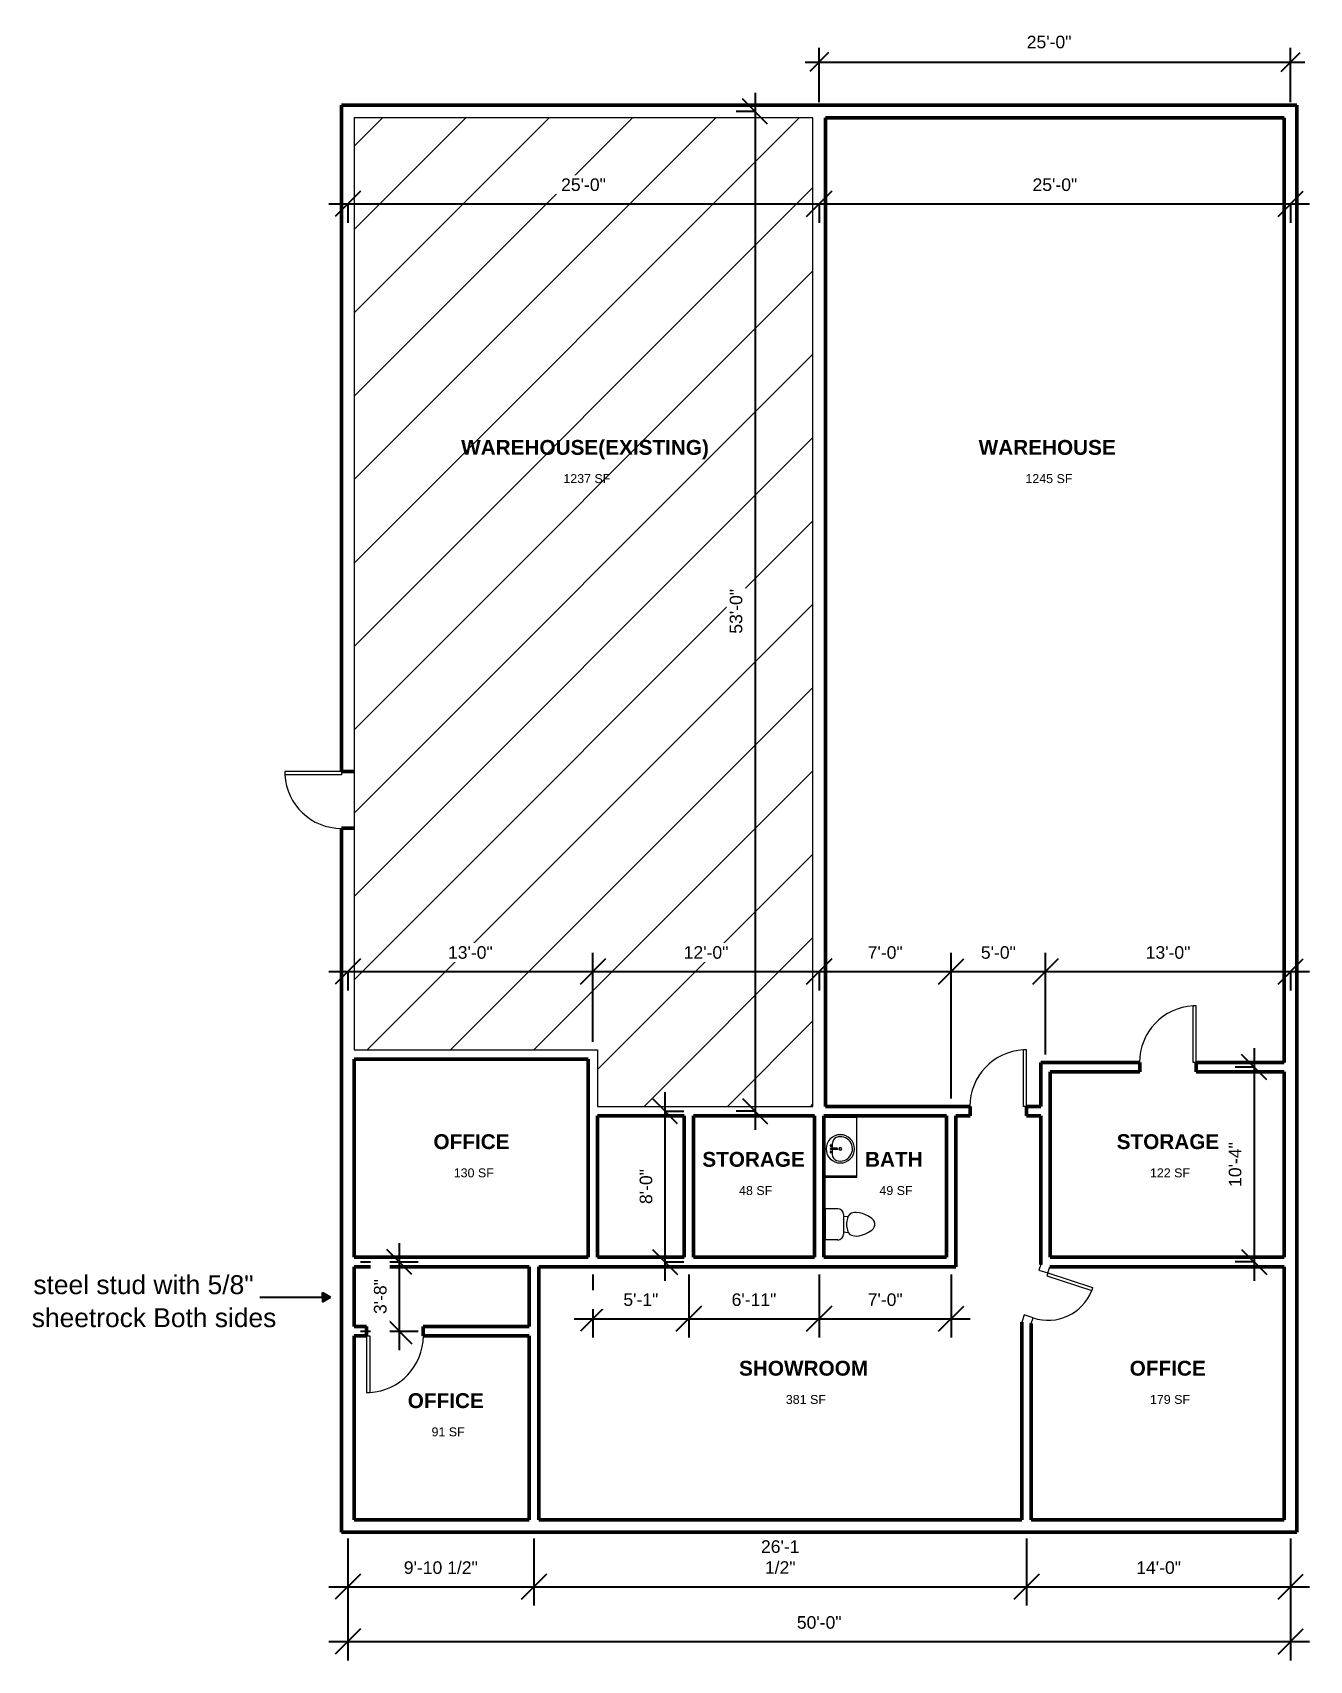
# Model space of a CAD drawing. Header units: inches. Extents: x -1597 to 5492, y -569 to 966.
# Drawn here: x 4679 to 5492, y -533 to 503 of the extents above; entities that cross this region are included whole.
import ezdxf

# ---------------------------------------------------------------- set-up
doc = ezdxf.new("R2010")
doc.units = ezdxf.units.IN
doc.header["$MEASUREMENT"] = 0
for name, color, linetype, lineweight in [('A-ANNO-DIMS', 211, 'Continuous', 9), ('A-AREA-IDEN', 2, 'Continuous', 9), ('A-DETL-GENF', 92, 'Continuous', 9), ('A-DETL-THIN', 151, 'Continuous', 9), ('A-DOOR', 31, 'Continuous', 13), ('A-WALL', 113, 'Continuous', 13), ('G-ANNO-TEXT', 231, 'Continuous', 9), ('P-SANR-FIXT', 6, 'Continuous', 9), ('Q-CASE', 31, 'Continuous', 9)]:
    doc.layers.add(name, color=color, linetype=linetype, lineweight=lineweight)
doc.styles.add('Arial', font='arial.ttf', dxfattribs={"height": 8})
doc.styles.add('Arial_1', font='arial.ttf', dxfattribs={"height": 7.559055})
doc.styles.add('Arial_2', font='arial.ttf', dxfattribs={"height": 16})
doc.styles.add('Arial_B', font='arialbd.ttf', dxfattribs={"height": 12.598425})
doc.dimstyles.new('Linear_-_3_32__Arial', dxfattribs={"dimscale": 12, "dimtxt": 8.162075, "dimasz": 1.333333, "dimexe": 1, "dimexo": 0.666667, "dimgap": 0.666667, "dimtad": 1, "dimdec": 5, "dimrnd": 0.03125, "dimzin": 1, "dimdsep": 46, "dimlunit": 4, "dimtxsty": 'Arial', "dimblk1": 'OBLIQUE', "dimblk2": 'OBLIQUE', "dimsah": 1, "dimcen": 0.09, "dimdle": 1, "dimazin": 0, "dimtfac": 1, "dimtdec": 4, "dimtix": 1, "dimtmove": 0, "dimatfit": 3, "dimfxl": 1, "dimtvp": 1, "dimtfill": 1, "dimfrac": 2, "dimtolj": 1, "dimtzin": 0, "dimarcsym": 2})
doc.dimstyles.new('Linear_-_3_32__Arial_1', dxfattribs={"dimscale": 12, "dimtxt": 6.121556, "dimasz": 1, "dimexe": 0.75, "dimexo": 0.5, "dimgap": 0.5, "dimtad": 1, "dimdec": 5, "dimrnd": 0.03125, "dimzin": 1, "dimdsep": 46, "dimlunit": 4, "dimtxsty": 'Arial', "dimblk1": 'OBLIQUE', "dimblk2": 'OBLIQUE', "dimsah": 1, "dimcen": 0.09, "dimdle": 0.75, "dimazin": 0, "dimtfac": 1, "dimtdec": 4, "dimtix": 1, "dimtmove": 1, "dimatfit": 3, "dimfxl": 1, "dimtvp": 1, "dimtfill": 1, "dimfrac": 2, "dimtolj": 1, "dimtzin": 0, "dimarcsym": 2})

# ---------------------------------------------------------------- blocks, each defined once
blk = doc.blocks.new('Single-Flush - 36_ x 84_-356575-FloorPlan')
at = {"layer": 'A-DOOR', "lineweight": 20}
for p, q in [((16, 3), (16, 39)), ((18, 39), (16, 39)), ((18, 3), (18, 39)), ((18, 3), (16, 3))]:
    blk.add_line(p, q, dxfattribs=at)
at = {"layer": 'A-DOOR', "lineweight": 9}
blk.add_arc((18, 3), 36.1, 93.1789, 180, dxfattribs=at)
blk = doc.blocks.new('Single-Flush - 36_ x 84_-357202-FloorPlan')
at = {"layer": 'A-DOOR', "lineweight": 20}
for p, q in [((16, 4), (16, 40)), ((18, 40), (16, 40)), ((18, 4), (18, 40)), ((18, 4), (16, 4))]:
    blk.add_line(p, q, dxfattribs=at)
at = {"layer": 'A-DOOR', "lineweight": 9}
blk.add_arc((18, 4), 36.1, 93.1789, 180, dxfattribs=at)
blk = doc.blocks.new('TR_Countertop_w_sink_4838 - 21_ Deep-361769-FloorPlan')
at = {"layer": 'Q-CASE'}
for p, q in [((-4.9, 24), (-43.9, 24)), ((-43.9, 24), (-43.9, 3)), ((-43.2, 3.7), (-43.2, 24)), ((-5.7, 3.7), (-5.7, 24)), ((-4.9, 3), (-4.9, 24)), ((-43.9, 3.7), (-4.9, 3.7))]:
    blk.add_line(p, q, dxfattribs=at)
blk = doc.blocks.new('Sink-Round-Variable - 7_ Deep-361737-FloorPlan')
at = {"layer": 'P-SANR-FIXT'}
for p, q in [((3.4, 8.6), (0.3, 8.6)), ((3.4, 5.4), (3.4, 9.4)), ((4.2, 5.4), (4.2, 9.4)), ((4.2, 8.4), (7.4, 8.4))]:
    blk.add_line(p, q, dxfattribs=at)
for centre, radius, start, end in [((3.8, 3.4), 9, 90, 270), ((3.8, 3.4), 9, 270, 90), ((3.8, 3.4), 7.75, 161.8687, 20.0296), ((0.3, 4.6), 4, 90, 163.1077), ((1.8, 9.4), 0.5, 360, 180), ((1.8, 9.4), 0.5, 180, 0), ((3.8, 3.4), 0.875, 90, 270), ((3.8, 9.4), 0.375, 0, 180), ((3.8, 5.4), 0.375, 180, 360), ((3.8, 3.4), 0.875, 270, 90), ((5.8, 9.4), 0.5, 360, 180), ((5.8, 9.4), 0.5, 180, 360), ((7.4, 4.4), 4, 24.4314, 90)]:
    blk.add_arc(centre, radius, start, end, dxfattribs=at)
blk = doc.blocks.new('ADA_Tank_Toilet_4266 - Toilet-Domestic-3D-363849-FloorPlan')
at = {"layer": 'P-SANR-FIXT'}
for p, q in [((-10, 19.5), (10, 19.5)), ((-10, 11.7), (-10, 19.5)), ((10, 19.5), (10, 11.7)), ((-7.4, 1), (-7.5, 0)), ((-7.5, 0), (-7.3, -2)), ((-7.2, 2), (-7.4, 1)), ((-7, 3), (-7.2, 2)), ((-6.4, 4), (-7, 3)), ((-5.2, 5), (-6.4, 4)), ((6.2, 8), (-6.3, 8)), ((-4.9, 8), (-5.2, 5)), ((-3.8, 5.5), (-5.2, 5)), ((-1, 6), (-3.8, 5.5)), ((1, 6), (-1, 6)), ((3.8, 5.5), (1, 6)), ((5.2, 5), (3.8, 5.5)), ((4.9, 8), (5.2, 5)), ((6.4, 4), (5.2, 5)), ((7, 3), (6.4, 4)), ((7.2, 2), (7, 3)), ((7.4, 1), (7.2, 2)), ((7.3, -2), (7.5, 0)), ((7.5, 0), (7.4, 1)), ((-7.3, -2), (-6.8, -4)), ((-6.8, -4), (-6.1, -6)), ((-6.1, -6), (-5.1, -8)), ((-5.1, -8), (-3.7, -10)), ((-3.7, -10), (-2.7, -11)), ((2.7, -11), (3.7, -10)), ((3.7, -10), (5.1, -8)), ((5.1, -8), (6.1, -6)), ((6.1, -6), (6.8, -4)), ((6.8, -4), (7.3, -2)), ((-2.7, -11), (-1.9, -11.5)), ((-1.9, -11.5), (-0.5, -12)), ((-0.5, -12), (0.5, -12)), ((0.5, -12), (1.9, -11.5)), ((1.9, -11.5), (2.7, -11))]:
    blk.add_line(p, q, dxfattribs=at)
for centre, start, end in [((-6.3, 11.7), 180, 270), ((6.2, 11.7), 270, 360)]:
    blk.add_arc(centre, 3.73, start, end, dxfattribs=at)
blk = doc.blocks.new('_Oblique')
at = {"color": 0, "linetype": 'ByBlock', "lineweight": -2}
blk.add_line((-0.5, -0.5), (0.5, 0.5), dxfattribs=at)
blk = doc.blocks.new('*D69')
at = {"layer": 'A-ANNO-DIMS', "color": 0, "lineweight": -2, "transparency": 16777216}
for p, q in [((4880, -455.6), (4880, -498.2)), ((4998.5, -455.6), (4998.5, -498.2)), ((4868, -486.2), (5010.5, -486.2))]:
    blk.add_line(p, q, dxfattribs=at)
at = {"layer": 'Defpoints', "color": 0, "transparency": 16777216}
for p in [(4880, -447.6), (4998.5, -447.6), (4998.5, -486.2)]:
    blk.add_point(p, dxfattribs=at)
at = {"layer": 'A-ANNO-DIMS', "color": 0, "lineweight": -2, "transparency": 16777216, "xscale": 16, "yscale": 16, "zscale": 16, "rotation": 180}
blk.add_blockref('_Oblique', (4880, -486.2), dxfattribs=at)
at = {"layer": 'A-ANNO-DIMS', "color": 0, "lineweight": -2, "transparency": 16777216, "xscale": 16, "yscale": 16, "zscale": 16}
blk.add_blockref('_Oblique', (4998.5, -486.2), dxfattribs=at)
at = {"layer": 'A-ANNO-DIMS', "color": 0, "transparency": 16777216, "insert": (4939.2, -474.1), "char_height": 8, "width": 63.89, "attachment_point": 5, "style": 'Arial', "bg_fill": 3, "box_fill_scale": 1.25, "bg_fill_color": 256, "bg_fill_true_color": 13158600, "bg_fill_transparency": 0}
blk.add_mtext('\\A1;9\'-10 1/2"', dxfattribs=at)
blk = doc.blocks.new('*D70')
at = {"layer": 'A-ANNO-DIMS', "color": 0, "lineweight": -2, "transparency": 16777216}
for p, q in [((5036, -139.6), (5036, -82.8)), ((4868, -94.8), (5048, -94.8)), ((4880, -94.3), (4880, -106.8))]:
    blk.add_line(p, q, dxfattribs=at)
at = {"layer": 'Defpoints', "color": 0, "transparency": 16777216}
for p in [(4880, -86.3), (5036, -94.8), (5036, -147.6)]:
    blk.add_point(p, dxfattribs=at)
at = {"layer": 'A-ANNO-DIMS', "color": 0, "lineweight": -2, "transparency": 16777216, "xscale": 16, "yscale": 16, "zscale": 16, "rotation": 180}
blk.add_blockref('_Oblique', (4880, -94.8), dxfattribs=at)
at = {"layer": 'A-ANNO-DIMS', "color": 0, "lineweight": -2, "transparency": 16777216, "xscale": 16, "yscale": 16, "zscale": 16}
blk.add_blockref('_Oblique', (5036, -94.8), dxfattribs=at)
at = {"layer": 'A-ANNO-DIMS', "color": 0, "transparency": 16777216, "insert": (4958, -82.7), "char_height": 8, "width": 41.589, "attachment_point": 5, "style": 'Arial', "bg_fill": 3, "box_fill_scale": 1.25, "bg_fill_color": 256, "bg_fill_true_color": 13158600, "bg_fill_transparency": 0}
blk.add_mtext('\\A1;13\'-0"', dxfattribs=at)
blk = doc.blocks.new('*D71')
at = {"layer": 'A-ANNO-DIMS', "color": 0, "lineweight": -2, "transparency": 16777216}
for p, q in [((5081.9, -291.6), (5081.9, -171.6)), ((5081.4, -183.6), (5093.9, -183.6)), ((5081.4, -279.6), (5093.9, -279.6))]:
    blk.add_line(p, q, dxfattribs=at)
at = {"layer": 'Defpoints', "color": 0, "transparency": 16777216}
for p in [(5073.4, -183.6), (5081.9, -183.6), (5073.4, -279.6)]:
    blk.add_point(p, dxfattribs=at)
at = {"layer": 'A-ANNO-DIMS', "color": 0, "lineweight": -2, "transparency": 16777216, "xscale": 16, "yscale": 16, "zscale": 16}
for p, rotation in [((5081.9, -183.6), 90), ((5081.9, -279.6), 270)]:
    blk.add_blockref('_Oblique', p, dxfattribs=dict(at, rotation=rotation))
at = {"layer": 'A-ANNO-DIMS', "color": 0, "transparency": 16777216, "insert": (5069.8, -231.6), "char_height": 8, "width": 41.589, "attachment_point": 5, "rotation": 90, "style": 'Arial', "bg_fill": 3, "box_fill_scale": 1.25, "bg_fill_color": 256, "bg_fill_true_color": 13158600, "bg_fill_transparency": 0}
blk.add_mtext('\\A1;8\'-0"', dxfattribs=at)
blk = doc.blocks.new('*D72')
at = {"layer": 'A-ANNO-DIMS', "color": 0, "lineweight": -2, "transparency": 16777216}
for p, q in [((5324, -147.6), (5324, -82.8)), ((5312, -94.8), (5492, -94.8)), ((5480, -94.3), (5480, -106.8))]:
    blk.add_line(p, q, dxfattribs=at)
at = {"layer": 'Defpoints', "color": 0, "transparency": 16777216}
for p in [(5480, -86.3), (5480, -94.8), (5324, -155.6)]:
    blk.add_point(p, dxfattribs=at)
at = {"layer": 'A-ANNO-DIMS', "color": 0, "lineweight": -2, "transparency": 16777216, "xscale": 16, "yscale": 16, "zscale": 16, "rotation": 180}
blk.add_blockref('_Oblique', (5324, -94.8), dxfattribs=at)
at = {"layer": 'A-ANNO-DIMS', "color": 0, "lineweight": -2, "transparency": 16777216, "xscale": 16, "yscale": 16, "zscale": 16}
blk.add_blockref('_Oblique', (5480, -94.8), dxfattribs=at)
at = {"layer": 'A-ANNO-DIMS', "color": 0, "transparency": 16777216, "insert": (5402, -82.7), "char_height": 8, "width": 41.589, "attachment_point": 5, "style": 'Arial', "bg_fill": 3, "box_fill_scale": 1.25, "bg_fill_color": 256, "bg_fill_true_color": 13158600, "bg_fill_transparency": 0}
blk.add_mtext('\\A1;13\'-0"', dxfattribs=at)
blk = doc.blocks.new('*D73')
at = {"layer": 'A-ANNO-DIMS', "color": 0, "lineweight": -2, "transparency": 16777216}
for p, q in [((5312, -455.6), (5312, -498.2)), ((5480, -455.6), (5480, -498.2)), ((5300, -486.2), (5492, -486.2))]:
    blk.add_line(p, q, dxfattribs=at)
at = {"layer": 'Defpoints', "color": 0, "transparency": 16777216}
for p in [(5312, -447.6), (5480, -447.6), (5480, -486.2)]:
    blk.add_point(p, dxfattribs=at)
at = {"layer": 'A-ANNO-DIMS', "color": 0, "lineweight": -2, "transparency": 16777216, "xscale": 16, "yscale": 16, "zscale": 16, "rotation": 180}
blk.add_blockref('_Oblique', (5312, -486.2), dxfattribs=at)
at = {"layer": 'A-ANNO-DIMS', "color": 0, "lineweight": -2, "transparency": 16777216, "xscale": 16, "yscale": 16, "zscale": 16}
blk.add_blockref('_Oblique', (5480, -486.2), dxfattribs=at)
at = {"layer": 'A-ANNO-DIMS', "color": 0, "transparency": 16777216, "insert": (5396, -474.1), "char_height": 8, "width": 34.205, "attachment_point": 5, "style": 'Arial', "bg_fill": 3, "box_fill_scale": 1.25, "bg_fill_color": 256, "bg_fill_true_color": 13158600, "bg_fill_transparency": 0}
blk.add_mtext('\\A1;14\'-0"', dxfattribs=at)
blk = doc.blocks.new('*D74')
at = {"layer": 'A-ANNO-DIMS', "color": 0, "lineweight": -2, "transparency": 16777216}
for p, q in [((4868, 393.7), (5192, 393.7)), ((4880, 394.2), (4880, 381.7)), ((5180, 394.2), (5180, 381.7))]:
    blk.add_line(p, q, dxfattribs=at)
at = {"layer": 'Defpoints', "color": 0, "transparency": 16777216}
for p in [(4880, 402.2), (5180, 402.2), (5180, 393.7)]:
    blk.add_point(p, dxfattribs=at)
at = {"layer": 'A-ANNO-DIMS', "color": 0, "lineweight": -2, "transparency": 16777216, "xscale": 16, "yscale": 16, "zscale": 16, "rotation": 180}
blk.add_blockref('_Oblique', (4880, 393.7), dxfattribs=at)
at = {"layer": 'A-ANNO-DIMS', "color": 0, "lineweight": -2, "transparency": 16777216, "xscale": 16, "yscale": 16, "zscale": 16}
blk.add_blockref('_Oblique', (5180, 393.7), dxfattribs=at)
at = {"layer": 'A-ANNO-DIMS', "color": 0, "transparency": 16777216, "insert": (5030, 405.8), "char_height": 8, "width": 41.589, "attachment_point": 5, "style": 'Arial', "bg_fill": 3, "box_fill_scale": 1.25, "bg_fill_color": 256, "bg_fill_true_color": 13158600, "bg_fill_transparency": 0}
blk.add_mtext('\\A1;25\'-0"', dxfattribs=at)
blk = doc.blocks.new('*D75')
at = {"layer": 'A-ANNO-DIMS', "color": 0, "lineweight": -2, "transparency": 16777216}
for p, q in [((5168, 393.7), (5492, 393.7)), ((5180, 394.2), (5180, 381.7)), ((5480, 394.2), (5480, 381.7))]:
    blk.add_line(p, q, dxfattribs=at)
at = {"layer": 'Defpoints', "color": 0, "transparency": 16777216}
for p in [(5180, 402.2), (5480, 402.2), (5480, 393.7)]:
    blk.add_point(p, dxfattribs=at)
at = {"layer": 'A-ANNO-DIMS', "color": 0, "lineweight": -2, "transparency": 16777216, "xscale": 16, "yscale": 16, "zscale": 16, "rotation": 180}
blk.add_blockref('_Oblique', (5180, 393.7), dxfattribs=at)
at = {"layer": 'A-ANNO-DIMS', "color": 0, "lineweight": -2, "transparency": 16777216, "xscale": 16, "yscale": 16, "zscale": 16}
blk.add_blockref('_Oblique', (5480, 393.7), dxfattribs=at)
at = {"layer": 'A-ANNO-DIMS', "color": 0, "transparency": 16777216, "insert": (5330, 405.8), "char_height": 8, "width": 41.589, "attachment_point": 5, "style": 'Arial', "bg_fill": 3, "box_fill_scale": 1.25, "bg_fill_color": 256, "bg_fill_true_color": 13158600, "bg_fill_transparency": 0}
blk.add_mtext('\\A1;25\'-0"', dxfattribs=at)
blk = doc.blocks.new('*D76')
at = {"layer": 'A-ANNO-DIMS', "color": 0, "lineweight": -2, "transparency": 16777216}
for p, q in [((5139.2, 464.4), (5139.2, -195.6)), ((5139.6, 452.4), (5127.2, 452.4)), ((5139.6, -183.6), (5127.2, -183.6))]:
    blk.add_line(p, q, dxfattribs=at)
at = {"layer": 'Defpoints', "color": 0, "transparency": 16777216}
for p in [(5147.6, 452.4), (5139.2, -183.6), (5147.6, -183.6)]:
    blk.add_point(p, dxfattribs=at)
at = {"layer": 'A-ANNO-DIMS', "color": 0, "lineweight": -2, "transparency": 16777216, "xscale": 16, "yscale": 16, "zscale": 16}
for p, rotation in [((5139.2, 452.4), 90), ((5139.2, -183.6), 270)]:
    blk.add_blockref('_Oblique', p, dxfattribs=dict(at, rotation=rotation))
at = {"layer": 'A-ANNO-DIMS', "color": 0, "transparency": 16777216, "insert": (5127.1, 134.4), "char_height": 8, "width": 41.589, "attachment_point": 5, "rotation": 90, "style": 'Arial', "bg_fill": 3, "box_fill_scale": 1.25, "bg_fill_color": 256, "bg_fill_true_color": 13158600, "bg_fill_transparency": 0}
blk.add_mtext('\\A1;53\'-0"', dxfattribs=at)
blk = doc.blocks.new('*D77')
at = {"layer": 'A-ANNO-DIMS', "color": 0, "lineweight": -2, "transparency": 16777216}
for p, q in [((4880, -455.6), (4880, -533.1)), ((5480, -455.6), (5480, -533.1)), ((4868, -521.1), (5492, -521.1))]:
    blk.add_line(p, q, dxfattribs=at)
at = {"layer": 'Defpoints', "color": 0, "transparency": 16777216}
for p in [(4880, -447.6), (5480, -447.6), (5480, -521.1)]:
    blk.add_point(p, dxfattribs=at)
at = {"layer": 'A-ANNO-DIMS', "color": 0, "lineweight": -2, "transparency": 16777216, "xscale": 16, "yscale": 16, "zscale": 16, "rotation": 180}
blk.add_blockref('_Oblique', (4880, -521.1), dxfattribs=at)
at = {"layer": 'A-ANNO-DIMS', "color": 0, "lineweight": -2, "transparency": 16777216, "xscale": 16, "yscale": 16, "zscale": 16}
blk.add_blockref('_Oblique', (5480, -521.1), dxfattribs=at)
at = {"layer": 'A-ANNO-DIMS', "color": 0, "transparency": 16777216, "insert": (5180, -509), "char_height": 8, "width": 41.589, "attachment_point": 5, "style": 'Arial', "bg_fill": 3, "box_fill_scale": 1.25, "bg_fill_color": 256, "bg_fill_true_color": 13158600, "bg_fill_transparency": 0}
blk.add_mtext('\\A1;50\'-0"', dxfattribs=at)
blk = doc.blocks.new('*D78')
at = {"layer": 'A-ANNO-DIMS', "color": 0, "lineweight": -2, "transparency": 16777216}
for p, q in [((5264, -175.6), (5264, -82.8)), ((5324, -147.6), (5324, -82.8)), ((5252, -94.8), (5336, -94.8))]:
    blk.add_line(p, q, dxfattribs=at)
at = {"layer": 'Defpoints', "color": 0, "transparency": 16777216}
for p in [(5324, -94.8), (5324, -155.6), (5264, -183.6)]:
    blk.add_point(p, dxfattribs=at)
at = {"layer": 'A-ANNO-DIMS', "color": 0, "lineweight": -2, "transparency": 16777216, "xscale": 16, "yscale": 16, "zscale": 16, "rotation": 180}
blk.add_blockref('_Oblique', (5264, -94.8), dxfattribs=at)
at = {"layer": 'A-ANNO-DIMS', "color": 0, "lineweight": -2, "transparency": 16777216, "xscale": 16, "yscale": 16, "zscale": 16}
blk.add_blockref('_Oblique', (5324, -94.8), dxfattribs=at)
at = {"layer": 'A-ANNO-DIMS', "color": 0, "transparency": 16777216, "insert": (5294, -82.7), "char_height": 8, "width": 41.589, "attachment_point": 5, "style": 'Arial', "bg_fill": 3, "box_fill_scale": 1.25, "bg_fill_color": 256, "bg_fill_true_color": 13158600, "bg_fill_transparency": 0}
blk.add_mtext('\\A1;5\'-0"', dxfattribs=at)
blk = doc.blocks.new('*D79')
at = {"layer": 'A-ANNO-DIMS', "color": 0, "lineweight": -2, "transparency": 16777216}
for p, q in [((5456.8, -143.6), (5456.8, -291.6)), ((5457.3, -155.6), (5444.8, -155.6)), ((5457.3, -279.6), (5444.8, -279.6))]:
    blk.add_line(p, q, dxfattribs=at)
at = {"layer": 'Defpoints', "color": 0, "transparency": 16777216}
for p in [(5465.3, -155.6), (5456.8, -279.6), (5465.3, -279.6)]:
    blk.add_point(p, dxfattribs=at)
at = {"layer": 'A-ANNO-DIMS', "color": 0, "lineweight": -2, "transparency": 16777216, "xscale": 16, "yscale": 16, "zscale": 16}
for p, rotation in [((5456.8, -155.6), 90), ((5456.8, -279.6), 270)]:
    blk.add_blockref('_Oblique', p, dxfattribs=dict(at, rotation=rotation))
at = {"layer": 'A-ANNO-DIMS', "color": 0, "transparency": 16777216, "insert": (5444.7, -217.6), "char_height": 8, "width": 41.589, "attachment_point": 5, "rotation": 90, "style": 'Arial', "bg_fill": 3, "box_fill_scale": 1.25, "bg_fill_color": 256, "bg_fill_true_color": 13158600, "bg_fill_transparency": 0}
blk.add_mtext('\\A1;10\'-4"', dxfattribs=at)
blk = doc.blocks.new('*D80')
at = {"layer": 'A-ANNO-DIMS', "color": 0, "lineweight": -2, "transparency": 16777216}
for p, q in [((4998.5, -455.6), (4998.5, -498.2)), ((5312, -455.6), (5312, -498.2)), ((4986.5, -486.2), (5324, -486.2))]:
    blk.add_line(p, q, dxfattribs=at)
at = {"layer": 'Defpoints', "color": 0, "transparency": 16777216}
for p in [(4998.5, -447.6), (5312, -447.6), (5312, -486.2)]:
    blk.add_point(p, dxfattribs=at)
at = {"layer": 'A-ANNO-DIMS', "color": 0, "lineweight": -2, "transparency": 16777216, "xscale": 16, "yscale": 16, "zscale": 16, "rotation": 180}
blk.add_blockref('_Oblique', (4998.5, -486.2), dxfattribs=at)
at = {"layer": 'A-ANNO-DIMS', "color": 0, "lineweight": -2, "transparency": 16777216, "xscale": 16, "yscale": 16, "zscale": 16}
blk.add_blockref('_Oblique', (5312, -486.2), dxfattribs=at)
at = {"layer": 'A-ANNO-DIMS', "color": 0, "transparency": 16777216, "insert": (5155.2, -467.4), "char_height": 8, "width": 41.589, "attachment_point": 5, "style": 'Arial', "bg_fill": 3, "box_fill_scale": 1.25, "bg_fill_color": 256, "bg_fill_true_color": 13158600, "bg_fill_transparency": 0}
blk.add_mtext('\\A1;26\'-1 1/2"', dxfattribs=at)
blk = doc.blocks.new('*D81')
at = {"layer": 'A-ANNO-DIMS', "color": 0, "lineweight": -2, "transparency": 16777216}
for p, q in [((4912.8, -267.6), (4912.8, -335.6)), ((4888, -279.6), (4924.8, -279.6)), ((4888, -323.6), (4924.8, -323.6))]:
    blk.add_line(p, q, dxfattribs=at)
at = {"layer": 'Defpoints', "color": 0, "transparency": 16777216}
for p in [(4880, -279.6), (4880, -323.6), (4912.8, -323.6)]:
    blk.add_point(p, dxfattribs=at)
at = {"layer": 'A-ANNO-DIMS', "color": 0, "lineweight": -2, "transparency": 16777216, "xscale": 16, "yscale": 16, "zscale": 16}
for p, rotation in [((4912.8, -279.6), 90), ((4912.8, -323.6), 270)]:
    blk.add_blockref('_Oblique', p, dxfattribs=dict(at, rotation=rotation))
at = {"layer": 'A-ANNO-DIMS', "color": 0, "transparency": 16777216, "insert": (4900.7, -301.6), "char_height": 8, "width": 41.589, "attachment_point": 5, "rotation": 90, "style": 'Arial', "bg_fill": 3, "box_fill_scale": 1.25, "bg_fill_color": 256, "bg_fill_true_color": 13158600, "bg_fill_transparency": 0}
blk.add_mtext('\\A1;3\'-8"', dxfattribs=at)
blk = doc.blocks.new('*D82')
at = {"layer": 'A-ANNO-DIMS', "color": 0, "lineweight": -2, "transparency": 16777216}
for p, q in [((5180, 458.4), (5180, 492.9)), ((5480, 458.4), (5480, 492.9)), ((5171, 483.9), (5489, 483.9))]:
    blk.add_line(p, q, dxfattribs=at)
at = {"layer": 'Defpoints', "color": 0, "transparency": 16777216}
for p in [(5480, 483.9), (5180, 452.4), (5480, 452.4)]:
    blk.add_point(p, dxfattribs=at)
at = {"layer": 'A-ANNO-DIMS', "color": 0, "lineweight": -2, "transparency": 16777216, "xscale": 12, "yscale": 12, "zscale": 12, "rotation": 180}
blk.add_blockref('_Oblique', (5180, 483.9), dxfattribs=at)
at = {"layer": 'A-ANNO-DIMS', "color": 0, "lineweight": -2, "transparency": 16777216, "xscale": 12, "yscale": 12, "zscale": 12}
blk.add_blockref('_Oblique', (5480, 483.9), dxfattribs=at)
at = {"layer": 'A-ANNO-DIMS', "color": 0, "transparency": 16777216, "insert": (5326.3, 496.6), "char_height": 8, "width": 34.205, "attachment_point": 5, "line_spacing_factor": 0.941778, "style": 'Arial', "bg_fill": 3, "box_fill_scale": 1.25, "bg_fill_color": 256, "bg_fill_true_color": 13158600, "bg_fill_transparency": 0}
blk.add_mtext('\\A1;25\'-0"', dxfattribs=at)
blk = doc.blocks.new('*D83')
at = {"layer": 'A-ANNO-DIMS', "color": 0, "lineweight": -2, "transparency": 16777216}
for p, q in [((5036, -139.6), (5036, -82.8)), ((5024, -94.8), (5192, -94.8)), ((5180, -94.3), (5180, -106.8))]:
    blk.add_line(p, q, dxfattribs=at)
at = {"layer": 'Defpoints', "color": 0, "transparency": 16777216}
for p in [(5180, -86.3), (5180, -94.8), (5036, -147.6)]:
    blk.add_point(p, dxfattribs=at)
at = {"layer": 'A-ANNO-DIMS', "color": 0, "lineweight": -2, "transparency": 16777216, "xscale": 16, "yscale": 16, "zscale": 16, "rotation": 180}
blk.add_blockref('_Oblique', (5036, -94.8), dxfattribs=at)
at = {"layer": 'A-ANNO-DIMS', "color": 0, "lineweight": -2, "transparency": 16777216, "xscale": 16, "yscale": 16, "zscale": 16}
blk.add_blockref('_Oblique', (5180, -94.8), dxfattribs=at)
at = {"layer": 'A-ANNO-DIMS', "color": 0, "transparency": 16777216, "insert": (5108, -82.7), "char_height": 8, "width": 41.589, "attachment_point": 5, "style": 'Arial', "bg_fill": 3, "box_fill_scale": 1.25, "bg_fill_color": 256, "bg_fill_true_color": 13158600, "bg_fill_transparency": 0}
blk.add_mtext('\\A1;12\'-0"', dxfattribs=at)
blk = doc.blocks.new('*D84')
at = {"layer": 'A-ANNO-DIMS', "color": 0, "lineweight": -2, "transparency": 16777216}
for p, q in [((5264, -175.6), (5264, -82.8)), ((5168, -94.8), (5276, -94.8)), ((5180, -94.3), (5180, -106.8))]:
    blk.add_line(p, q, dxfattribs=at)
at = {"layer": 'Defpoints', "color": 0, "transparency": 16777216}
for p in [(5180, -86.3), (5264, -94.8), (5264, -183.6)]:
    blk.add_point(p, dxfattribs=at)
at = {"layer": 'A-ANNO-DIMS', "color": 0, "lineweight": -2, "transparency": 16777216, "xscale": 16, "yscale": 16, "zscale": 16, "rotation": 180}
blk.add_blockref('_Oblique', (5180, -94.8), dxfattribs=at)
at = {"layer": 'A-ANNO-DIMS', "color": 0, "lineweight": -2, "transparency": 16777216, "xscale": 16, "yscale": 16, "zscale": 16}
blk.add_blockref('_Oblique', (5264, -94.8), dxfattribs=at)
at = {"layer": 'A-ANNO-DIMS', "color": 0, "transparency": 16777216, "insert": (5222, -82.7), "char_height": 8, "width": 41.589, "attachment_point": 5, "style": 'Arial', "bg_fill": 3, "box_fill_scale": 1.25, "bg_fill_color": 256, "bg_fill_true_color": 13158600, "bg_fill_transparency": 0}
blk.add_mtext('\\A1;7\'-0"', dxfattribs=at)
blk = doc.blocks.new('*D85')
at = {"layer": 'A-ANNO-DIMS', "color": 0, "lineweight": -2, "transparency": 16777216}
for p, q in [((5036, -287.6), (5036, -327.7)), ((5097, -287.6), (5097, -327.7)), ((5024, -315.7), (5109, -315.7))]:
    blk.add_line(p, q, dxfattribs=at)
at = {"layer": 'Defpoints', "color": 0, "transparency": 16777216}
for p in [(5036, -279.6), (5097, -279.6), (5097, -315.7)]:
    blk.add_point(p, dxfattribs=at)
at = {"layer": 'A-ANNO-DIMS', "color": 0, "lineweight": -2, "transparency": 16777216, "xscale": 16, "yscale": 16, "zscale": 16, "rotation": 180}
blk.add_blockref('_Oblique', (5036, -315.7), dxfattribs=at)
at = {"layer": 'A-ANNO-DIMS', "color": 0, "lineweight": -2, "transparency": 16777216, "xscale": 16, "yscale": 16, "zscale": 16}
blk.add_blockref('_Oblique', (5097, -315.7), dxfattribs=at)
at = {"layer": 'A-ANNO-DIMS', "color": 0, "transparency": 16777216, "insert": (5066.5, -303.6), "char_height": 8, "width": 63.89, "attachment_point": 5, "style": 'Arial', "bg_fill": 3, "box_fill_scale": 1.25, "bg_fill_color": 256, "bg_fill_true_color": 13158600, "bg_fill_transparency": 0}
blk.add_mtext('\\A1;5\'-1"', dxfattribs=at)
blk = doc.blocks.new('*D86')
at = {"layer": 'A-ANNO-DIMS', "color": 0, "lineweight": -2, "transparency": 16777216}
for p, q in [((5097, -287.6), (5097, -327.7)), ((5180, -287.6), (5180, -327.7)), ((5085, -315.7), (5192, -315.7))]:
    blk.add_line(p, q, dxfattribs=at)
at = {"layer": 'Defpoints', "color": 0, "transparency": 16777216}
for p in [(5097, -279.6), (5180, -279.6), (5180, -315.7)]:
    blk.add_point(p, dxfattribs=at)
at = {"layer": 'A-ANNO-DIMS', "color": 0, "lineweight": -2, "transparency": 16777216, "xscale": 16, "yscale": 16, "zscale": 16, "rotation": 180}
blk.add_blockref('_Oblique', (5097, -315.7), dxfattribs=at)
at = {"layer": 'A-ANNO-DIMS', "color": 0, "lineweight": -2, "transparency": 16777216, "xscale": 16, "yscale": 16, "zscale": 16}
blk.add_blockref('_Oblique', (5180, -315.7), dxfattribs=at)
at = {"layer": 'A-ANNO-DIMS', "color": 0, "transparency": 16777216, "insert": (5138.5, -303.6), "char_height": 8, "width": 41.589, "attachment_point": 5, "style": 'Arial', "bg_fill": 3, "box_fill_scale": 1.25, "bg_fill_color": 256, "bg_fill_true_color": 13158600, "bg_fill_transparency": 0}
blk.add_mtext('\\A1;6\'-11"', dxfattribs=at)
blk = doc.blocks.new('*D87')
at = {"layer": 'A-ANNO-DIMS', "color": 0, "lineweight": -2, "transparency": 16777216}
for p, q in [((5180, -287.6), (5180, -327.7)), ((5264, -287.6), (5264, -327.7)), ((5168, -315.7), (5276, -315.7))]:
    blk.add_line(p, q, dxfattribs=at)
at = {"layer": 'Defpoints', "color": 0, "transparency": 16777216}
for p in [(5180, -279.6), (5264, -279.6), (5264, -315.7)]:
    blk.add_point(p, dxfattribs=at)
at = {"layer": 'A-ANNO-DIMS', "color": 0, "lineweight": -2, "transparency": 16777216, "xscale": 16, "yscale": 16, "zscale": 16, "rotation": 180}
blk.add_blockref('_Oblique', (5180, -315.7), dxfattribs=at)
at = {"layer": 'A-ANNO-DIMS', "color": 0, "lineweight": -2, "transparency": 16777216, "xscale": 16, "yscale": 16, "zscale": 16}
blk.add_blockref('_Oblique', (5264, -315.7), dxfattribs=at)
at = {"layer": 'A-ANNO-DIMS', "color": 0, "transparency": 16777216, "insert": (5222, -303.6), "char_height": 8, "width": 34.205, "attachment_point": 5, "style": 'Arial', "bg_fill": 3, "box_fill_scale": 1.25, "bg_fill_color": 256, "bg_fill_true_color": 13158600, "bg_fill_transparency": 0}
blk.add_mtext('\\A1;7\'-0"', dxfattribs=at)
blk = doc.blocks.new('Single-Flush - 30_ x 80_-356769-FloorPlan')
at = {"layer": 'A-DOOR', "lineweight": 20}
for p, q in [((13, -3), (13, -33)), ((15, -3), (13, -3)), ((15, -3), (15, -33)), ((15, -33), (13, -33))]:
    blk.add_line(p, q, dxfattribs=at)
at = {"layer": 'A-DOOR', "lineweight": 9}
blk.add_arc((15, -3), 30.1, 180, 266.1859, dxfattribs=at)

msp = doc.modelspace()

# ---------------------------------------------------------------- hatches: boundary and pattern name
h = msp.add_hatch(color=256)
h.dxf.hatch_style = 1
h.paths.add_polyline_path([(4863.932979, -299.03816), (4863.932979, -302.03816), (4868.932979, -302.03816)])
h.paths.add_polyline_path([(4868.932979, -302.03816), (4863.932979, -302.03816), (4863.932979, -305.03816)])
at = {"layer": 'A-DETL-GENF'}
h = msp.add_hatch(dxfattribs=at)
h.set_pattern_fill('ANSI31', scale=300, style=0)
h.set_pattern_definition([(45, (5170.283, -237.98), (-26.5165, 26.5165), [])])
h.paths.add_polyline_path([(5175.991154, -180.603036), (5175.991154, 448.396964), (4883.991154, 448.396964), (4883.991154, -144.603036), (5038.991154, -144.603036), (5038.991154, -180.603036), (5161.111216, -180.603036)], flags=0)

# ---------------------------------------------------------------- linework, layer by layer
for p, q in [((4863.932979, -302.03816), (4863.932979, -299.03816)), ((4863.932979, -299.03816), (4868.932979, -302.03816)), ((4823.932979, -302.03816), (4868.932979, -302.03816)), ((4863.932979, -302.03816), (4863.932979, -305.03816)), ((4863.932979, -305.03816), (4868.932979, -302.03816))]:
    msp.add_line(p, q)
at = {"layer": 'A-DETL-THIN'}
for p, q in [((5175.991154, 448.396964), (4883.991154, 448.396964)), ((4883.991154, 448.396964), (4883.991154, -144.603036)), ((5175.991154, -180.603036), (5175.991154, 448.396964)), ((4883.991154, -144.603036), (5038.991154, -144.603036)), ((5038.991154, -144.603036), (5038.991154, -180.603036)), ((5038.991154, -180.603036), (5175.991154, -180.603036))]:
    msp.add_line(p, q, dxfattribs=at)
at = {"layer": 'A-WALL', "lineweight": 50}
for p, q in [((4875.991154, 456.396964), (4875.991154, 32.396964)), ((5483.991154, 456.396964), (4875.991154, 456.396964)), ((5483.991154, -451.603036), (5483.991154, 456.396964)), ((5183.991154, 448.396964), (5475.991154, 448.396964)), ((5183.991154, -180.603036), (5183.991154, 448.396964)), ((5475.991154, 448.396964), (5475.991154, -152.603036)), ((4875.991154, 32.396964), (4883.991154, 32.396964)), ((4883.991154, -3.603036), (4875.991154, -3.603036)), ((4875.991154, -3.603036), (4875.991154, -451.603036)), ((4883.991154, -276.603036), (4883.991154, -150.603036)), ((4883.991154, -150.603036), (5032.991154, -150.603036)), ((5032.991154, -150.603036), (5032.991154, -276.603036)), ((5320.991154, -152.603036), (5320.991154, -180.603036)), ((5383.991154, -152.603036), (5320.991154, -152.603036)), ((5383.991154, -158.603036), (5383.991154, -152.603036)), ((5475.991154, -152.603036), (5419.991154, -152.603036)), ((5419.991154, -152.603036), (5419.991154, -158.603036)), ((5326.991154, -276.603036), (5326.991154, -158.603036)), ((5326.991154, -158.603036), (5383.991154, -158.603036)), ((5419.991154, -158.603036), (5475.991154, -158.603036)), ((5475.991154, -158.603036), (5475.991154, -276.603036)), ((5275.991154, -180.603036), (5183.991154, -180.603036)), ((5275.991154, -186.603036), (5275.991154, -180.603036)), ((5320.991154, -180.603036), (5311.991154, -180.603036)), ((5311.991154, -180.603036), (5311.991154, -186.603036)), ((5038.991154, -186.603036), (5093.991154, -186.603036)), ((5038.991154, -276.603036), (5038.991154, -186.603036)), ((5093.991154, -186.603036), (5093.991154, -276.603036)), ((5099.991154, -186.603036), (5176.991154, -186.603036)), ((5099.991154, -276.603036), (5099.991154, -186.603036)), ((5176.991154, -186.603036), (5176.991154, -276.603036)), ((5182.991154, -186.603036), (5260.991154, -186.603036)), ((5182.991154, -276.603036), (5182.991154, -186.603036)), ((5260.991154, -186.603036), (5260.991154, -276.603036)), ((5266.991154, -282.603036), (5266.991154, -186.603036)), ((5266.991154, -186.603036), (5275.991154, -186.603036)), ((5311.991154, -186.603036), (5320.991154, -186.603036)), ((5320.991154, -186.603036), (5320.991154, -281.125097)), ((5032.991154, -276.603036), (4883.991154, -276.603036)), ((5093.991154, -276.603036), (5038.991154, -276.603036)), ((5176.991154, -276.603036), (5099.991154, -276.603036)), ((5260.991154, -276.603036), (5182.991154, -276.603036)), ((5475.991154, -276.603036), (5326.991154, -276.603036)), ((4883.991154, -320.603036), (4883.991154, -282.603036)), ((4883.991154, -282.603036), (4995.491154, -282.603036)), ((4995.491154, -282.603036), (4995.491154, -320.603036)), ((5001.491154, -282.603036), (5266.991154, -282.603036)), ((5001.491154, -443.603036), (5001.491154, -282.603036)), ((5326.82048, -282.603036), (5475.991154, -282.603036)), ((5475.991154, -282.603036), (5475.991154, -443.603036)), ((4891.991154, -320.603036), (4883.991154, -320.603036)), ((4891.991154, -326.603036), (4891.991154, -320.603036)), ((4995.491154, -320.603036), (4927.991154, -320.603036)), ((4927.991154, -320.603036), (4927.991154, -326.603036)), ((5308.991154, -317.83098), (5308.991154, -443.603036)), ((5314.991154, -443.603036), (5314.991154, -318.786857)), ((4883.991154, -443.603036), (4883.991154, -326.603036)), ((4883.991154, -326.603036), (4891.991154, -326.603036)), ((4927.991154, -326.603036), (4995.491154, -326.603036)), ((4995.491154, -326.603036), (4995.491154, -443.603036)), ((4995.491154, -443.603036), (4883.991154, -443.603036)), ((5308.991154, -443.603036), (5001.491154, -443.603036)), ((5475.991154, -443.603036), (5314.991154, -443.603036)), ((4875.991154, -451.603036), (5483.991154, -451.603036))]:
    msp.add_line(p, q, dxfattribs=at)
at = {"layer": 'A-WALL'}
for p, q in [((5320.991154, -281.125097), (5319.817072, -284.716408)), ((5319.817072, -284.716408), (5325.520044, -286.580841)), ((5325.520044, -286.580841), (5326.82048, -282.603036)), ((5310.494907, -313.231267), (5308.991154, -317.83098)), ((5316.197879, -315.0957), (5310.494907, -313.231267)), ((5314.991154, -318.786857), (5316.197879, -315.0957))]:
    msp.add_line(p, q, dxfattribs=at)

# ---------------------------------------------------------------- block references
at = {"layer": 'A-DOOR'}
for name, p, rotation in [('Single-Flush - 36_ x 84_-357202-FloorPlan', (4879.991154, 14.396964), 89.9999999999999), ('Single-Flush - 30_ x 80_-356769-FloorPlan', (5318.007475, -299.906054), 71.89623696549323), ('Single-Flush - 36_ x 84_-356575-FloorPlan', (4909.991154, -323.603036), 180)]:
    msp.add_blockref(name, p, dxfattribs=dict(at, rotation=rotation))
for p in [(5401.991154, -155.603036), (5293.991154, -183.603036)]:
    msp.add_blockref('Single-Flush - 36_ x 84_-356575-FloorPlan', p, dxfattribs=at)
at = {"layer": 'P-SANR-FIXT', "rotation": 89.9999999999999}
for name, p in [('Sink-Round-Variable - 7_ Deep-361737-FloorPlan', (5196.844214, -211.408223)), ('ADA_Tank_Toilet_4266 - Toilet-Domestic-3D-363849-FloorPlan', (5203.467376, -255.603036))]:
    msp.add_blockref(name, p, dxfattribs=at)
at = {"layer": 'Q-CASE', "rotation": 269.9999999999999}
msp.add_blockref('TR_Countertop_w_sink_4838 - 21_ Deep-361769-FloorPlan', (5179.991154, -230.549081), dxfattribs=at)

# ---------------------------------------------------------------- texts
at = {"layer": 'A-AREA-IDEN', "attachment_point": 1}
for s, insert, char_height, width, style in [('WAREHOUSE(EXISTING)', (4952.145139, 243.44607), 9.4488189, 190.284, 'Arial_B'), ('WAREHOUSE', (5281.474534, 243.44607), 9.4488189, 104.838, 'Arial_B'), ('1237 SF', (5017.173773, 221.68945), 5.6692913, 36.966, 'Arial_1'), ('1245 SF', (5311.240176, 221.68945), 5.6692913, 36.966, 'Arial_1'), ('OFFICE', (4934.53254, -198.299958), 9.4488189, 58.479, 'Arial_B'), ('STORAGE', (5105.609527, -209.552366), 9.4488189, 78.477, 'Arial_B'), ('BATH', (5209.174335, -209.552366), 9.4488189, 43.935, 'Arial_B'), ('130 SF', (4947.422592, -220.056578), 5.6692913, 31.512, 'Arial_1'), ('122 SF', (5390.486161, -220.056578), 5.6692913, 31.512, 'Arial_1'), ('48 SF', (5129.006665, -231.308986), 5.6692913, 26.058, 'Arial_1'), ('49 SF', (5218.322654, -231.308986), 5.6692913, 26.058, 'Arial_1'), ('SHOWROOM', (5128.994552, -342.471437), 9.4488189, 99.384, 'Arial_B'), ('OFFICE', (5377.59611, -342.471437), 9.4488189, 58.479, 'Arial_B'), ('OFFICE', (4918.159407, -363.100807), 9.4488189, 58.479, 'Arial_B'), ('381 SF', (5158.760194, -364.228057), 5.6692913, 31.512, 'Arial_1'), ('179 SF', (5390.486161, -364.228057), 5.6692913, 31.512, 'Arial_1'), ('91 SF', (4933.298277, -384.857427), 5.6692913, 26.058, 'Arial_1')]:
    msp.add_mtext(s, dxfattribs=dict(at, insert=insert, char_height=char_height, width=width, style=style))
at = {"layer": 'G-ANNO-TEXT', "color": 7, "char_height": 12, "attachment_point": 1, "style": 'Arial_2'}
for s, insert, width in [('\\A1;steel stud with {\\H1x;5/8}"', (4679.932979, -288.03816), 198.364), ('sheetrock Both sides', (4678.932979, -309.03816), 222.92097465)]:
    msp.add_mtext(s, dxfattribs=dict(at, insert=insert, width=width))

# ---------------------------------------------------------------- next in the draw order: dimensions: what is measured, and where the dimension line sits
at = {"layer": 'A-ANNO-DIMS'}
dim = msp.add_linear_dim(base=(5479.991154, 483.923639), p1=(5179.991154, 452.396964), p2=(5479.991154, 452.396964), dimstyle='Linear_-_3_32__Arial_1', override={"dimpost": '<>', "dimfxl": 300}, dxfattribs=at)
dim.commit()
dim.dimension.update_dxf_attribs({"geometry": '*D82', "text_midpoint": (5326.348347, 485.278418), "dimtype": 160})
for base, p1, p2, override, picture, middle in [((5179.991154, 393.726695), (4879.991154, 402.211977), (5179.991154, 402.211977), {"dimpost": '<>', "dimfxl": 300}, '*D74', (5029.991154, 405.811279)), ((5035.991154, -94.767207), (4879.991154, -86.281926), (5035.991154, -147.603036), {"dimpost": '<>', "dimfxl": 167.619446}, '*D70', (4957.991154, -82.679895)), ((5479.991154, -94.767207), (5323.991154, -155.603036), (5479.991154, -86.281926), {"dimpost": '<>', "dimfxl": 170.708571}, '*D72', (5401.991154, -82.679895)), ((4998.491154, -486.22581), (4879.991154, -447.603036), (4998.491154, -447.603036), {"dimpost": '<>', "dimfxl": 118.5}, '*D69', (4939.241154, -474.089384)), ((5479.991154, -486.22581), (5311.991154, -447.603036), (5479.991154, -447.603036), {"dimpost": '<>', "dimfxl": 168}, '*D73', (5395.991154, -474.141226))]:
    dim = msp.add_linear_dim(base=base, p1=p1, p2=p2, dimstyle='Linear_-_3_32__Arial', override=override, dxfattribs=at)
    dim.commit()
    dim.dimension.update_dxf_attribs({"geometry": picture, "text_midpoint": middle})
for base, p1, p2, override, picture, middle in [((5081.853513, -183.603036), (5073.368231, -279.603036), (5073.368231, -183.603036), {"dimpost": '<>', "dimfxl": 96}, '*D71', (5069.768929, -231.603036)), ((4912.803498, -323.603036), (4879.991154, -279.603036), (4879.991154, -323.603036), {"dimpost": '<>', "dimfxl": 44}, '*D81', (4900.716185, -301.603036))]:
    dim = msp.add_linear_dim(base=base, p1=p1, p2=p2, angle=90, dimstyle='Linear_-_3_32__Arial', override=override, dxfattribs=at)
    dim.commit()
    dim.dimension.update_dxf_attribs({"geometry": picture, "text_midpoint": middle})

# ---------------------------------------------------------------- next in the draw order: dimensions: what is measured, and where the dimension line sits
for base, p1, p2, override, picture, middle in [((5139.150746, -183.603036), (5147.636028, 452.396964), (5147.636028, -183.603036), {"dimpost": '<>', "dimfxl": 636}, '*D76', (5127.063434, 134.396964)), ((5456.810371, -279.603036), (5465.295653, -155.603036), (5465.295653, -279.603036), {"dimpost": '<>', "dimfxl": 124}, '*D79', (5444.725788, -217.603036))]:
    dim = msp.add_linear_dim(base=base, p1=p1, p2=p2, angle=90, dimstyle='Linear_-_3_32__Arial', override=override, dxfattribs=at)
    dim.commit()
    dim.dimension.update_dxf_attribs({"geometry": picture, "text_midpoint": middle})
for base, p1, p2, override, picture, middle in [((5479.991154, 393.726695), (5179.991154, 402.211977), (5479.991154, 402.211977), {"dimpost": '<>', "dimfxl": 300}, '*D75', (5329.991154, 405.811279)), ((5323.991154, -94.767207), (5263.991154, -183.603036), (5323.991154, -155.603036), {"dimpost": '<>', "dimfxl": 66.211781}, '*D78', (5293.991154, -82.682623)), ((5096.991154, -315.730842), (5035.991154, -279.603036), (5096.991154, -279.603036), {"dimpost": '<>', "dimfxl": 61}, '*D85', (5066.491154, -303.646258)), ((5479.991154, -521.122184), (4879.991154, -447.603036), (5479.991154, -447.603036), {"dimpost": '<>', "dimfxl": 600}, '*D77', (5179.991154, -509.0376))]:
    dim = msp.add_linear_dim(base=base, p1=p1, p2=p2, dimstyle='Linear_-_3_32__Arial', override=override, dxfattribs=at)
    dim.commit()
    dim.dimension.update_dxf_attribs({"geometry": picture, "text_midpoint": middle})

# ---------------------------------------------------------------- next in the draw order: texts
at = {"layer": 'A-AREA-IDEN', "insert": (5369.337842, -198.299958), "char_height": 9.4488189, "width": 78.477, "attachment_point": 1, "style": 'Arial_B'}
msp.add_mtext('STORAGE', dxfattribs=at)

# ---------------------------------------------------------------- next in the draw order: dimensions: what is measured, and where the dimension line sits
at = {"layer": 'A-ANNO-DIMS'}
for base, p1, p2, override, picture, middle in [((5179.991154, -94.767207), (5035.991154, -147.603036), (5179.991154, -86.281926), {"dimpost": '<>', "dimfxl": 156.51287}, '*D83', (5107.991154, -82.682623)), ((5179.991154, -315.730842), (5096.991154, -279.603036), (5179.991154, -279.603036), {"dimpost": '<>', "dimfxl": 83}, '*D86', (5138.491154, -303.646258)), ((5311.991154, -486.22581), (4998.491154, -447.603036), (5311.991154, -447.603036), {"dimpost": '<>', "dimfxl": 313.5}, '*D80', (5155.241154, -467.406347))]:
    dim = msp.add_linear_dim(base=base, p1=p1, p2=p2, dimstyle='Linear_-_3_32__Arial', override=override, dxfattribs=at)
    dim.commit()
    dim.dimension.update_dxf_attribs({"geometry": picture, "text_midpoint": middle})

# ---------------------------------------------------------------- next in the draw order: dimensions: what is measured, and where the dimension line sits
for base, p1, p2, override, picture, middle in [((5263.991154, -94.767207), (5179.991154, -86.281926), (5263.991154, -183.603036), {"dimpost": '<>', "dimfxl": 128.55893}, '*D84', (5221.991154, -82.682623)), ((5263.991154, -315.730842), (5179.991154, -279.603036), (5263.991154, -279.603036), {"dimpost": '<>', "dimfxl": 84}, '*D87', (5221.991154, -303.646258))]:
    dim = msp.add_linear_dim(base=base, p1=p1, p2=p2, dimstyle='Linear_-_3_32__Arial', override=override, dxfattribs=at)
    dim.commit()
    dim.dimension.update_dxf_attribs({"geometry": picture, "text_midpoint": middle})

doc.saveas('drawing.dxf')
